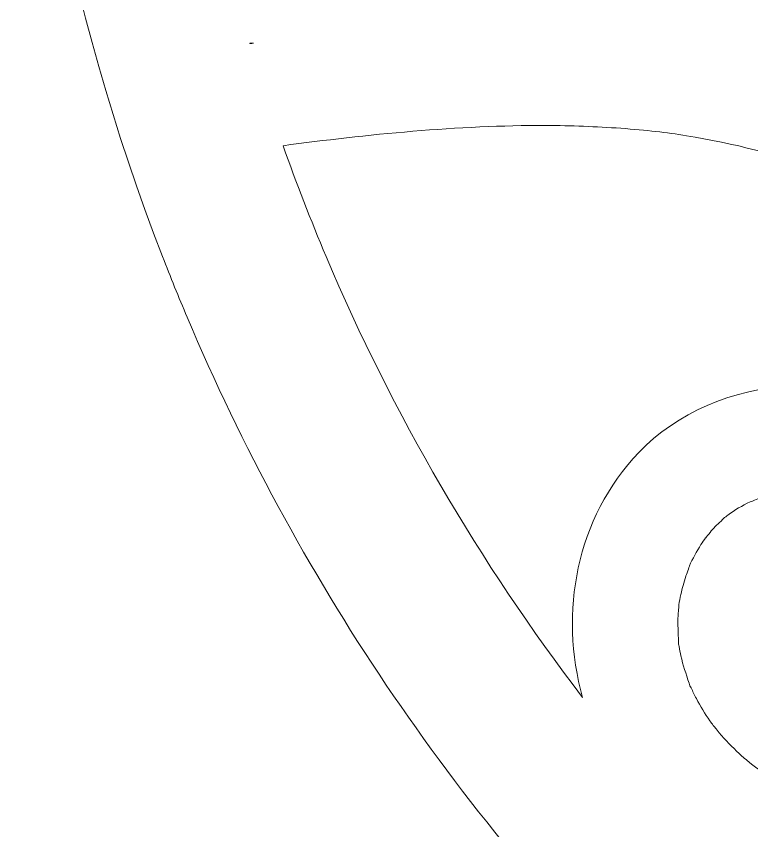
# Model space of a CAD drawing. Extents: x 26 to 174, y -640 to -439.
# Drawn here: x 26.17 to 51.14, y -612.34 to -584.69 of the extents above; entities that cross this region are included whole.
import ezdxf

# ---------------------------------------------------------------- set-up
doc = ezdxf.new("R2010")
doc.units = 0
doc.header["$MEASUREMENT"] = 0
doc.layers.add('Layer 1', color=7, linetype='Continuous', lineweight=0)

msp = doc.modelspace()

# ---------------------------------------------------------------- linework, layer by layer
at = {"layer": 'Layer 1'}
for points, knots in [([(173.587, -560.112), (173.015, -553.022), (171.434, -546.115), (168.862, -539.491), (168.595, -538.8), (168.317, -538.113), (168.027, -537.43), (166.759, -534.431), (165.303, -531.535), (163.666, -528.752), (163.191, -527.944), (162.701, -527.147), (162.196, -526.358), (160.938, -524.395), (159.586, -522.493), (158.143, -520.654), (162.274, -523.66), (168.881, -524.081), (171.941, -519.353), (172.403, -518.643), (171.782, -517.857), (171.051, -517.795), (166.41, -517.423), (163.769, -512.423), (162.631, -508.458), (161.196, -503.492), (160.672, -497.969), (157.038, -493.989), (155.459, -492.259), (153.521, -491.059), (151.411, -490.231), (154.107, -489.879), (156.742, -489.217), (159.21, -487.99), (163.81, -485.707), (167.651, -481.349), (167.851, -476.032), (168.079, -470.15), (164.113, -465.101), (159.541, -461.874), (154.597, -458.378), (148.749, -456.53), (143.597, -453.406), (141.122, -451.902), (139.032, -450.075), (137.101, -447.93), (136.868, -447.669), (136.634, -447.406), (136.399, -447.144), (136.166, -446.481), (135.87, -445.842), (135.517, -445.245), (134.317, -443.216), (132.474, -441.769), (130.307, -440.891), (126.136, -439.202), (121.289, -440.104), (117.363, -442.013), (113.423, -443.928), (110.041, -447.198), (108.033, -451.095), (107.04, -453.022), (106.36, -455.096), (105.999, -457.223), (105.834, -457.146), (105.668, -457.073), (105.498, -457.004), (103.752, -456.29), (101.845, -456.103), (100, -456.375), (98.155, -456.103), (96.248, -456.29), (94.502, -457.004), (94.332, -457.073), (94.166, -457.146), (94.001, -457.223), (93.64, -455.096), (92.96, -453.022), (91.967, -451.095), (89.959, -447.198), (86.577, -443.928), (82.637, -442.013), (78.711, -440.104), (73.864, -439.202), (69.693, -440.891), (67.526, -441.769), (65.683, -443.216), (64.483, -445.245), (64.13, -445.842), (63.834, -446.481), (63.601, -447.144), (63.366, -447.406), (63.132, -447.669), (62.899, -447.93), (60.968, -450.075), (58.878, -451.902), (56.403, -453.406), (51.251, -456.53), (45.403, -458.378), (40.459, -461.874), (35.887, -465.101), (31.921, -470.15), (32.149, -476.032), (32.349, -481.349), (36.19, -485.707), (40.79, -487.99), (43.258, -489.217), (45.893, -489.879), (48.589, -490.231), (46.479, -491.059), (44.541, -492.259), (42.962, -493.989), (39.328, -497.969), (38.804, -503.492), (37.369, -508.458), (36.231, -512.423), (33.59, -517.423), (28.949, -517.795), (28.218, -517.857), (27.597, -518.643), (28.059, -519.353), (31.119, -524.081), (37.726, -523.66), (41.857, -520.654), (40.414, -522.493), (39.062, -524.395), (37.804, -526.358), (37.299, -527.147), (36.809, -527.944), (36.334, -528.752), (34.697, -531.535), (33.241, -534.431), (31.973, -537.43), (31.683, -538.113), (31.405, -538.8), (31.138, -539.491), (28.566, -546.115), (26.985, -553.022), (26.413, -560.112), (26.251, -562.117), (26.17, -564.137), (26.17, -566.17), (26.17, -575.386), (27.84, -584.352), (31.138, -592.849), (31.405, -593.538), (31.683, -594.225), (31.973, -594.908), (35.69, -603.7), (41.014, -611.595), (47.793, -618.375), (54.573, -625.154), (62.468, -630.478), (71.26, -634.197), (80.365, -638.047), (90.034, -640), (100, -640), (109.966, -640), (119.635, -638.047), (128.74, -634.197), (137.532, -630.478), (145.427, -625.154), (152.207, -618.375), (158.986, -611.595), (164.31, -603.7), (168.027, -594.908), (168.317, -594.225), (168.595, -593.538), (168.862, -592.849), (172.16, -584.352), (173.83, -575.386), (173.83, -566.17), (173.83, -564.137), (173.749, -562.117), (173.587, -560.112)], [0, 0, 0, 0, 1, 1, 1, 2, 2, 2, 3, 3, 3, 4, 4, 4, 5, 5, 5, 6, 6, 6, 7, 7, 7, 8, 8, 8, 9, 9, 9, 10, 10, 10, 11, 11, 11, 12, 12, 12, 13, 13, 13, 14, 14, 14, 15, 15, 15, 16, 16, 16, 17, 17, 17, 18, 18, 18, 19, 19, 19, 20, 20, 20, 21, 21, 21, 22, 22, 22, 23, 23, 23, 24, 24, 24, 25, 25, 25, 26, 26, 26, 27, 27, 27, 28, 28, 28, 29, 29, 29, 30, 30, 30, 31, 31, 31, 32, 32, 32, 33, 33, 33, 34, 34, 34, 35, 35, 35, 36, 36, 36, 37, 37, 37, 38, 38, 38, 39, 39, 39, 40, 40, 40, 41, 41, 41, 42, 42, 42, 43, 43, 43, 44, 44, 44, 45, 45, 45, 46, 46, 46, 47, 47, 47, 48, 48, 48, 49, 49, 49, 50, 50, 50, 51, 51, 51, 52, 52, 52, 53, 53, 53, 54, 54, 54, 55, 55, 55, 56, 56, 56, 57, 57, 57, 58, 58, 58, 58]), ([(34.104, -585.617), (34.103, -585.612), (34.101, -585.606), (34.1, -585.601), (34.1, -585.601), (34.222, -585.601), (34.222, -585.601), (34.183, -585.606), (34.144, -585.611), (34.104, -585.617)], [0, 0, 0, 0, 1, 1, 1, 2, 2, 2, 3, 3, 3, 3]), ([(36.693, -592.849), (36.17, -591.611), (35.682, -590.355), (35.231, -589.082), (38.025, -588.705), (41.195, -588.384), (44.155, -588.397), (45.004, -588.401), (45.852, -588.431), (46.699, -588.492), (47.562, -588.555), (48.255, -588.632), (48.926, -588.742), (50.513, -589), (52.079, -589.396), (53.585, -589.962), (58.303, -591.733), (62.318, -595.531), (63.209, -600.675), (63.226, -600.775), (63.241, -600.875), (63.256, -600.974), (63.248, -600.932), (63.255, -600.993), (63.275, -601.158), (63.285, -601.287), (63.298, -601.416), (63.307, -601.545), (63.331, -601.899), (63.341, -602.255), (63.336, -602.61), (63.331, -602.965), (63.308, -603.318), (63.277, -603.672), (63.272, -603.727), (63.268, -603.768), (63.265, -603.8), (63.24, -603.98), (63.208, -604.158), (63.173, -604.336), (63.042, -605.001), (62.858, -605.663), (62.604, -606.292), (62.616, -606.251), (62.436, -606.656), (62.444, -606.639), (62.375, -606.781), (62.302, -606.921), (62.227, -607.06), (62.074, -607.339), (61.909, -607.612), (61.73, -607.875), (61.42, -608.331), (61.204, -608.589), (60.674, -609.106), (60.466, -609.309), (60.246, -609.498), (60.027, -609.688), (59.988, -609.721), (59.96, -609.746), (59.938, -609.766), (59.914, -609.782), (59.883, -609.803), (59.842, -609.831), (59.699, -609.93), (59.558, -610.031), (59.412, -610.126), (59.121, -610.315), (58.821, -610.489), (58.513, -610.648), (58.41, -610.701), (58.307, -610.752), (58.203, -610.802), (58.186, -610.81), (57.91, -610.922), (57.887, -610.935), (57.386, -611.121), (56.875, -611.274), (56.35, -611.376), (56.252, -611.396), (56.154, -611.412), (56.056, -611.428), (56.034, -611.431), (56.01, -611.433), (55.981, -611.437), (55.838, -611.447), (55.696, -611.461), (55.553, -611.468), (55.237, -611.483), (54.921, -611.482), (54.605, -611.462), (54.49, -611.455), (54.375, -611.443), (54.26, -611.433), (54.676, -611.469), (54.15, -611.412), (54.093, -611.401), (53.825, -611.35), (53.56, -611.285), (53.3, -611.206), (53.091, -611.143), (52.886, -611.07), (52.681, -610.993), (52.75, -611.019), (52.981, -611.134), (52.661, -610.984), (52.389, -610.856), (52.122, -610.719), (51.863, -610.566), (51.614, -610.419), (51.374, -610.259), (51.14, -610.089), (51.119, -610.073), (51.1, -610.058), (51.089, -610.049), (50.965, -609.942), (50.84, -609.837), (50.719, -609.726), (50.479, -609.504), (50.251, -609.27), (50.037, -609.023), (50.019, -609.001), (49.843, -608.775), (49.833, -608.769), (49.797, -608.718), (49.759, -608.668), (49.724, -608.616), (49.556, -608.371), (49.402, -608.116), (49.262, -607.854), (49.199, -607.735), (49.142, -607.613), (49.081, -607.493), (49.067, -607.464), (49.054, -607.441), (49.044, -607.421), (49.036, -607.397), (49.027, -607.368), (49.014, -607.33), (48.91, -607.024), (48.81, -606.719), (48.739, -606.403), (48.716, -606.298), (48.698, -606.192), (48.675, -606.086), (48.669, -606.056), (48.663, -606.031), (48.659, -606.01), (48.658, -605.987), (48.658, -605.958), (48.657, -605.923), (48.647, -605.628), (48.629, -605.337), (48.642, -605.041), (48.642, -605.034), (48.673, -604.691), (48.669, -604.672), (48.688, -604.556), (48.711, -604.441), (48.736, -604.327), (48.783, -604.116), (48.838, -603.907), (48.904, -603.7), (48.904, -603.703), (49.038, -603.34), (49.026, -603.352), (49.138, -603.102), (49.274, -602.859), (49.42, -602.627), (49.47, -602.549), (49.522, -602.47), (49.576, -602.393), (49.552, -602.436), (49.81, -602.114), (49.808, -602.116), (49.933, -601.981), (50.068, -601.86), (50.199, -601.732), (50.216, -601.716), (50.297, -601.65), (50.328, -601.624), (50.565, -601.453), (50.822, -601.305), (51.085, -601.177), (51.048, -601.201), (51.403, -601.055), (51.415, -601.051), (51.573, -601), (51.735, -600.967), (51.894, -600.922), (51.636, -601.506), (51.583, -602.179), (51.751, -602.806), (52.277, -604.778), (54.616, -605.848), (56.358, -604.644), (57.997, -603.513), (58.431, -601.198), (57.314, -599.543), (55.036, -596.17), (49.857, -596.83), (47.315, -599.493), (45.176, -601.735), (44.594, -604.934), (45.401, -607.82), (41.903, -603.245), (38.966, -598.221), (36.693, -592.849)], [0, 0, 0, 0, 1, 1, 1, 2, 2, 2, 3, 3, 3, 4, 4, 4, 5, 5, 5, 6, 6, 6, 7, 7, 7, 8, 8, 8, 9, 9, 9, 10, 10, 10, 11, 11, 11, 12, 12, 12, 13, 13, 13, 14, 14, 14, 15, 15, 15, 16, 16, 16, 17, 17, 17, 18, 18, 18, 19, 19, 19, 20, 20, 20, 21, 21, 21, 22, 22, 22, 23, 23, 23, 24, 24, 24, 25, 25, 25, 26, 26, 26, 27, 27, 27, 28, 28, 28, 29, 29, 29, 30, 30, 30, 31, 31, 31, 32, 32, 32, 33, 33, 33, 34, 34, 34, 35, 35, 35, 36, 36, 36, 37, 37, 37, 38, 38, 38, 39, 39, 39, 40, 40, 40, 41, 41, 41, 42, 42, 42, 43, 43, 43, 44, 44, 44, 45, 45, 45, 46, 46, 46, 47, 47, 47, 48, 48, 48, 49, 49, 49, 50, 50, 50, 51, 51, 51, 52, 52, 52, 53, 53, 53, 54, 54, 54, 55, 55, 55, 56, 56, 56, 57, 57, 57, 58, 58, 58, 59, 59, 59, 60, 60, 60, 61, 61, 61, 62, 62, 62, 63, 63, 63, 64, 64, 64, 65, 65, 65, 66, 66, 66, 67, 67, 67, 68, 68, 68, 69, 69, 69, 69])]:
    msp.add_open_spline(points, degree=3, knots=knots, dxfattribs=at)

doc.saveas('drawing.dxf')
